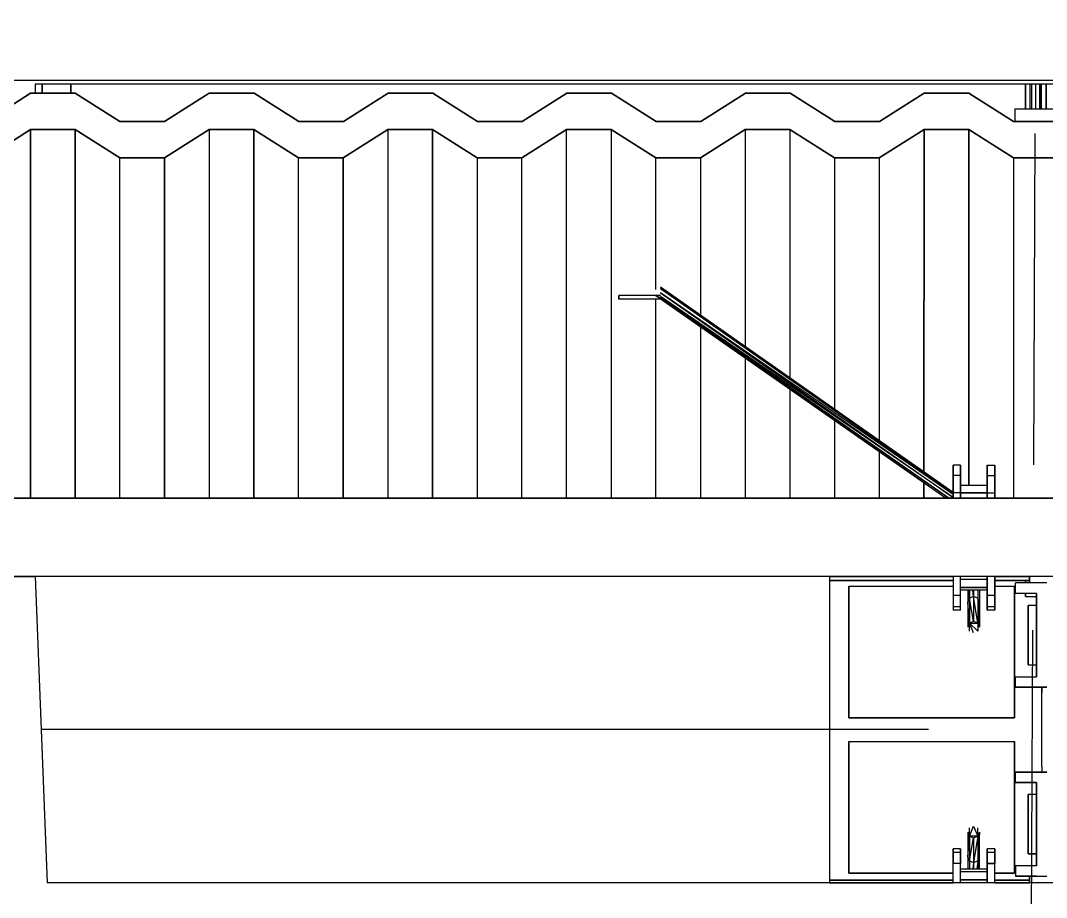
# Model space of a CAD drawing. Header units: millimetres. Extents: x -4997 to -4876, y -8737 to -8661.
# Drawn here: x -4926.097 to -4924.129, y -8701.346 to -8699.664 of the extents above; entities that cross this region are included whole.
import ezdxf

# ---------------------------------------------------------------- set-up
doc = ezdxf.new("R2010")
doc.units = ezdxf.units.MM
doc.header["$LTSCALE"] = 0.1
doc.linetypes.add('HIDDEN', pattern=[9.525, 6.35, -3.175])
for name, color, linetype in [('cobertura nova', 4, 'Continuous'), ('hachuras cobertura', 251, 'Continuous'), ('imagem', 7, 'Continuous'), ('layout cobertura', 251, 'Continuous')]:
    doc.layers.add(name, color=color, linetype=linetype)
picture_1 = doc.add_image_def('image1.jpg', size_in_pixel=(1920, 1080))

msp = doc.modelspace()

# ---------------------------------------------------------------- linework, layer by layer
at = {"layer": 'cobertura nova'}
for p, q in [((-4926.1491, -8699.7785), (-4926.0691, -8699.7785)), ((-4926.0691, -8699.7785), (-4922.2291, -8699.7785)), ((-4926.0691, -8699.7859), (-4926.0691, -8699.8033)), ((-4922.2291, -8699.7859), (-4926.0691, -8699.7859)), ((-4926.0558, -8699.8033), (-4926.0558, -8699.7859)), ((-4926.0558, -8699.7859), (-4926.0558, -8699.8033)), ((-4926.0005, -8699.8033), (-4926.0005, -8699.7859)), ((-4926.0005, -8699.7859), (-4926.0005, -8699.8033)), ((-4924.1689, -8699.833), (-4924.1689, -8699.7859)), ((-4924.1689, -8699.7859), (-4924.1689, -8699.833)), ((-4924.1603, -8699.7859), (-4924.1603, -8699.833)), ((-4924.1602, -8699.7859), (-4924.1602, -8699.833)), ((-4924.157, -8699.7859), (-4924.157, -8699.833)), ((-4924.1569, -8699.833), (-4924.1568, -8699.7859)), ((-4924.149, -8699.833), (-4924.1489, -8699.7859)), ((-4924.149, -8699.833), (-4924.149, -8699.7859)), ((-4924.1411, -8699.7859), (-4924.1411, -8699.833)), ((-4924.141, -8699.833), (-4924.141, -8699.7859)), ((-4924.1378, -8699.833), (-4924.1378, -8699.7859)), ((-4924.1294, -8699.7859), (-4924.1294, -8699.833)), ((-4924.1294, -8699.833), (-4924.1294, -8699.7859)), ((-4924.1294, -8699.833), (-4924.1294, -8699.7859)), ((-4926.0777, -8699.8033), (-4926.1634, -8699.8577)), ((-4926.1634, -8699.8577), (-4926.0777, -8699.8034)), ((-4925.992, -8699.8033), (-4926.0777, -8699.8033)), ((-4926.0777, -8699.8034), (-4926.0777, -8699.8033)), ((-4926.0777, -8699.8034), (-4925.992, -8699.8034)), ((-4925.9063, -8699.8577), (-4925.992, -8699.8033)), ((-4925.992, -8699.8033), (-4925.992, -8699.8034)), ((-4925.992, -8699.8034), (-4925.9063, -8699.8577)), ((-4925.8206, -8699.8577), (-4925.7349, -8699.8034)), ((-4925.7349, -8699.8034), (-4925.8206, -8699.8577)), ((-4925.7349, -8699.8034), (-4925.6491, -8699.8034)), ((-4925.7349, -8699.8034), (-4925.7349, -8699.8034)), ((-4925.6491, -8699.8034), (-4925.7349, -8699.8034)), ((-4925.6491, -8699.8034), (-4925.5634, -8699.8577)), ((-4925.6491, -8699.8034), (-4925.6491, -8699.8034)), ((-4925.5634, -8699.8577), (-4925.6491, -8699.8034)), ((-4925.4777, -8699.8577), (-4925.392, -8699.8034)), ((-4925.392, -8699.8034), (-4925.4777, -8699.8577)), ((-4925.392, -8699.8034), (-4925.3063, -8699.8034)), ((-4925.392, -8699.8034), (-4925.392, -8699.8034)), ((-4925.3063, -8699.8034), (-4925.392, -8699.8034)), ((-4925.3063, -8699.8034), (-4925.2206, -8699.8577)), ((-4925.3063, -8699.8034), (-4925.3063, -8699.8034)), ((-4925.2206, -8699.8577), (-4925.3063, -8699.8034)), ((-4925.3063, -8699.8034), (-4925.3063, -8699.8034)), ((-4925.1349, -8699.8577), (-4925.0491, -8699.8034)), ((-4925.0491, -8699.8034), (-4925.1349, -8699.8577)), ((-4925.0491, -8699.8034), (-4924.9634, -8699.8034)), ((-4925.0491, -8699.8034), (-4925.0491, -8699.8034)), ((-4924.9634, -8699.8034), (-4925.0491, -8699.8034)), ((-4924.9634, -8699.8034), (-4924.8777, -8699.8577)), ((-4924.9634, -8699.8034), (-4924.9634, -8699.8034)), ((-4924.8777, -8699.8577), (-4924.9634, -8699.8034)), ((-4924.792, -8699.8577), (-4924.7063, -8699.8034)), ((-4924.7063, -8699.8034), (-4924.792, -8699.8577)), ((-4924.7063, -8699.8034), (-4924.6206, -8699.8034)), ((-4924.7063, -8699.8034), (-4924.7063, -8699.8034)), ((-4924.6206, -8699.8034), (-4924.7063, -8699.8034)), ((-4924.6206, -8699.8034), (-4924.5349, -8699.8577)), ((-4924.6206, -8699.8034), (-4924.6206, -8699.8034)), ((-4924.5349, -8699.8577), (-4924.6206, -8699.8034)), ((-4924.4491, -8699.8577), (-4924.3634, -8699.8034)), ((-4924.3634, -8699.8034), (-4924.4491, -8699.8577)), ((-4924.3634, -8699.8034), (-4924.2777, -8699.8034)), ((-4924.3634, -8699.8034), (-4924.3634, -8699.8034)), ((-4924.2777, -8699.8034), (-4924.3634, -8699.8034)), ((-4924.2777, -8699.8034), (-4924.192, -8699.8577)), ((-4924.2777, -8699.8034), (-4924.2777, -8699.8034)), ((-4924.192, -8699.8577), (-4924.2777, -8699.8034)), ((-4924.2777, -8699.8034), (-4924.2777, -8699.8034)), ((-4924.1891, -8699.833), (-4924.1091, -8699.833)), ((-4924.1891, -8699.833), (-4924.1891, -8699.8577)), ((-4925.9063, -8699.8577), (-4925.8206, -8699.8577)), ((-4925.8206, -8699.8577), (-4925.9063, -8699.8577)), ((-4925.9063, -8699.8577), (-4925.9063, -8699.8577)), ((-4925.8206, -8699.8577), (-4925.8206, -8699.8577)), ((-4925.5634, -8699.8577), (-4925.4777, -8699.8577)), ((-4925.5634, -8699.8577), (-4925.5634, -8699.8577)), ((-4925.4777, -8699.8577), (-4925.5634, -8699.8577)), ((-4925.4777, -8699.8577), (-4925.4777, -8699.8577)), ((-4925.2206, -8699.8577), (-4925.1349, -8699.8577)), ((-4925.2206, -8699.8577), (-4925.2206, -8699.8577)), ((-4925.1349, -8699.8577), (-4925.2206, -8699.8577)), ((-4925.1349, -8699.8577), (-4925.1349, -8699.8577)), ((-4924.8777, -8699.8577), (-4924.792, -8699.8577)), ((-4924.8777, -8699.8577), (-4924.8777, -8699.8577)), ((-4924.792, -8699.8577), (-4924.8777, -8699.8577)), ((-4924.792, -8699.8577), (-4924.792, -8699.8577)), ((-4924.5349, -8699.8577), (-4924.4491, -8699.8577)), ((-4924.5349, -8699.8577), (-4924.5349, -8699.8577)), ((-4924.4491, -8699.8577), (-4924.5349, -8699.8577)), ((-4924.4491, -8699.8577), (-4924.4491, -8699.8577)), ((-4924.192, -8699.8577), (-4924.1063, -8699.8577)), ((-4924.192, -8699.8577), (-4924.192, -8699.8577)), ((-4924.1063, -8699.8577), (-4924.192, -8699.8577)), ((-4924.1891, -8699.8404), (-4924.1891, -8699.8577)), ((-4926.0778, -8699.8731), (-4926.1635, -8699.9274)), ((-4926.1635, -8699.9274), (-4926.0778, -8699.873)), ((-4925.9921, -8699.8731), (-4926.0778, -8699.8731)), ((-4926.0778, -8699.873), (-4926.0778, -8699.8731)), ((-4926.0778, -8699.873), (-4925.9921, -8699.873)), ((-4925.9921, -8699.873), (-4925.9064, -8699.9274)), ((-4925.9064, -8699.9274), (-4925.9921, -8699.8731)), ((-4925.8207, -8699.9274), (-4925.735, -8699.8731)), ((-4925.735, -8699.8731), (-4925.8207, -8699.9274)), ((-4925.735, -8699.8731), (-4925.6493, -8699.8731)), ((-4925.6493, -8699.8731), (-4925.735, -8699.8731)), ((-4925.6493, -8699.8731), (-4925.5635, -8699.9274)), ((-4925.5635, -8699.9274), (-4925.6493, -8699.8731)), ((-4925.4778, -8699.9274), (-4925.3921, -8699.8731)), ((-4925.3921, -8699.8731), (-4925.4778, -8699.9274)), ((-4925.3921, -8699.8731), (-4925.3064, -8699.8731)), ((-4925.3064, -8699.8731), (-4925.3921, -8699.8731)), ((-4925.3064, -8699.8731), (-4925.2207, -8699.9274)), ((-4925.2207, -8699.9274), (-4925.3064, -8699.8731)), ((-4925.0493, -8699.8731), (-4925.135, -8699.9274)), ((-4925.135, -8699.9274), (-4925.0493, -8699.8731)), ((-4924.9635, -8699.8731), (-4925.0493, -8699.8731)), ((-4925.0493, -8699.8731), (-4924.9635, -8699.8731)), ((-4924.8778, -8699.9274), (-4924.9635, -8699.8731)), ((-4924.9635, -8699.8731), (-4924.8778, -8699.9274)), ((-4924.7064, -8699.8731), (-4924.7921, -8699.9274)), ((-4924.7921, -8699.9274), (-4924.7064, -8699.8731)), ((-4924.6207, -8699.8731), (-4924.7064, -8699.8731)), ((-4924.7064, -8699.8731), (-4924.6207, -8699.8731)), ((-4924.535, -8699.9274), (-4924.6207, -8699.8731)), ((-4924.6207, -8699.8731), (-4924.535, -8699.9274)), ((-4924.3635, -8699.8731), (-4924.4493, -8699.9274)), ((-4924.4493, -8699.9274), (-4924.3635, -8699.8731)), ((-4924.2778, -8699.8731), (-4924.3635, -8699.8731)), ((-4924.3635, -8699.8731), (-4924.2778, -8699.8731)), ((-4924.1921, -8699.9274), (-4924.2778, -8699.8731)), ((-4924.2778, -8699.8731), (-4924.1921, -8699.9274)), ((-4925.9064, -8699.9274), (-4925.8207, -8699.9274)), ((-4925.8207, -8699.9274), (-4925.9064, -8699.9274)), ((-4925.4778, -8699.9274), (-4925.5635, -8699.9274)), ((-4925.5635, -8699.9274), (-4925.4778, -8699.9274)), ((-4925.135, -8699.9274), (-4925.2207, -8699.9274)), ((-4925.2207, -8699.9274), (-4925.135, -8699.9274)), ((-4924.7921, -8699.9274), (-4924.8778, -8699.9274)), ((-4924.8778, -8699.9274), (-4924.7921, -8699.9274)), ((-4924.4493, -8699.9274), (-4924.535, -8699.9274)), ((-4924.535, -8699.9274), (-4924.4493, -8699.9274)), ((-4924.1064, -8699.9274), (-4924.1921, -8699.9274)), ((-4924.1921, -8699.9274), (-4924.1064, -8699.9274)), ((-4924.8691, -8700.191), (-4924.9491, -8700.191)), ((-4924.9491, -8700.1985), (-4924.9491, -8700.191)), ((-4924.9491, -8700.191), (-4924.9491, -8700.1985)), ((-4924.878, -8700.191), (-4924.3213, -8700.58)), ((-4924.3165, -8700.58), (-4924.8777, -8700.191)), ((-4924.3077, -8700.569), (-4924.8691, -8700.175)), ((-4924.3077, -8700.5692), (-4924.8691, -8700.1781)), ((-4924.3077, -8700.5714), (-4924.8691, -8700.1782)), ((-4924.8691, -8700.1857), (-4924.3077, -8700.572)), ((-4924.8691, -8700.1861), (-4924.3077, -8700.5784)), ((-4924.3077, -8700.5789), (-4924.8691, -8700.1934)), ((-4924.8691, -8700.1985), (-4924.9491, -8700.1985)), ((-4924.3161, -8700.58), (-4924.8691, -8700.1939)), ((-4924.8691, -8700.1972), (-4924.8691, -8700.1985)), ((-4924.8691, -8700.1985), (-4924.8691, -8700.1972)), ((-4924.3077, -8700.5165), (-4924.3077, -8700.5366)), ((-4924.3077, -8700.5233), (-4924.3077, -8700.5165)), ((-4924.2932, -8700.5165), (-4924.3077, -8700.5165)), ((-4924.3077, -8700.5165), (-4924.3077, -8700.5233)), ((-4924.3077, -8700.5366), (-4924.3077, -8700.5165)), ((-4924.3077, -8700.5447), (-4924.3077, -8700.5233)), ((-4924.2932, -8700.5165), (-4924.2932, -8700.5366)), ((-4924.2932, -8700.5366), (-4924.2932, -8700.5165)), ((-4924.2421, -8700.5165), (-4924.2277, -8700.5165)), ((-4924.2421, -8700.5366), (-4924.2421, -8700.5165)), ((-4924.2421, -8700.5165), (-4924.2421, -8700.5366)), ((-4924.2277, -8700.5165), (-4924.2277, -8700.5366)), ((-4924.2277, -8700.5233), (-4924.2277, -8700.5165)), ((-4924.2277, -8700.5366), (-4924.2277, -8700.5165)), ((-4924.3077, -8700.5366), (-4924.3077, -8700.5699)), ((-4924.2932, -8700.5366), (-4924.3077, -8700.5366)), ((-4924.3077, -8700.5699), (-4924.3077, -8700.5366)), ((-4924.3077, -8700.569), (-4924.3077, -8700.5447)), ((-4924.3077, -8700.5447), (-4924.3077, -8700.569)), ((-4924.2932, -8700.5366), (-4924.2932, -8700.5699)), ((-4924.2932, -8700.5699), (-4924.2932, -8700.5366)), ((-4924.2421, -8700.5366), (-4924.2277, -8700.5366)), ((-4924.2421, -8700.5699), (-4924.2421, -8700.5366)), ((-4924.2421, -8700.5366), (-4924.2421, -8700.5699)), ((-4924.2277, -8700.5366), (-4924.2277, -8700.5699)), ((-4924.2277, -8700.5699), (-4924.2277, -8700.5366)), ((-4924.3636, -8700.5504), (-4924.3636, -8700.58)), ((-4924.2932, -8700.5553), (-4924.2421, -8700.5553)), ((-4926.1492, -8700.5799), (-4926.0692, -8700.5799)), ((-4926.0692, -8700.58), (-4926.1492, -8700.58)), ((-4922.2292, -8700.58), (-4926.0692, -8700.5799)), ((-4926.0692, -8700.5799), (-4922.2292, -8700.58)), ((-4922.2292, -8700.58), (-4926.0692, -8700.58)), ((-4924.3077, -8700.5699), (-4924.3077, -8700.58)), ((-4924.2932, -8700.5699), (-4924.3077, -8700.5699)), ((-4924.3077, -8700.58), (-4924.3077, -8700.5699)), ((-4924.2932, -8700.5697), (-4924.2421, -8700.5697)), ((-4924.2421, -8700.5697), (-4924.2932, -8700.5697)), ((-4924.2932, -8700.5699), (-4924.2932, -8700.58)), ((-4924.2932, -8700.58), (-4924.2932, -8700.5699)), ((-4924.2421, -8700.5697), (-4924.2421, -8700.5697)), ((-4924.2421, -8700.5699), (-4924.2277, -8700.5699)), ((-4924.2421, -8700.58), (-4924.2421, -8700.5699)), ((-4924.2421, -8700.5699), (-4924.2421, -8700.58)), ((-4924.2277, -8700.5699), (-4924.2277, -8700.58)), ((-4924.2277, -8700.58), (-4924.2277, -8700.5699)), ((-4924.2277, -8700.58), (-4924.2277, -8700.5699)), ((-4926.0692, -8700.7299), (-4926.1492, -8700.7299)), ((-4926.1492, -8700.7299), (-4926.0692, -8700.7299)), ((-4926.1492, -8700.7299), (-4926.0692, -8700.7299)), ((-4922.2292, -8700.73), (-4926.0692, -8700.7299)), ((-4926.0692, -8700.7299), (-4926.0462, -8701.3178)), ((-4924.5448, -8700.73), (-4924.3077, -8700.73)), ((-4924.5448, -8700.73), (-4924.5448, -8701.0239)), ((-4924.5448, -8700.7381), (-4924.3077, -8700.7381)), ((-4924.3077, -8700.7381), (-4924.5448, -8700.7381)), ((-4924.3077, -8700.73), (-4924.3077, -8700.7668)), ((-4924.2932, -8700.7359), (-4924.2932, -8700.73)), ((-4924.2932, -8700.7668), (-4924.2932, -8700.73)), ((-4924.2421, -8700.7359), (-4924.2932, -8700.7359)), ((-4924.2421, -8700.73), (-4924.2421, -8700.7668)), ((-4924.2421, -8700.7668), (-4924.2421, -8700.73)), ((-4924.2421, -8700.7359), (-4924.2421, -8700.7513)), ((-4924.2277, -8700.73), (-4924.2277, -8700.7416)), ((-4924.2277, -8700.73), (-4924.2277, -8700.7668)), ((-4924.2277, -8700.7668), (-4924.2277, -8700.73)), ((-4924.2277, -8700.73), (-4924.1612, -8700.73)), ((-4924.2277, -8700.7381), (-4924.1612, -8700.7381)), ((-4924.1612, -8700.7381), (-4924.2277, -8700.7381)), ((-4924.1477, -8700.7425), (-4924.1877, -8700.7425)), ((-4924.1877, -8700.7625), (-4924.1877, -8700.7425)), ((-4924.1689, -8700.7425), (-4924.1689, -8700.7381)), ((-4924.1689, -8700.7381), (-4924.1689, -8700.7425)), ((-4924.1612, -8700.7425), (-4924.1612, -8700.73)), ((-4924.1612, -8700.7425), (-4924.1612, -8700.73)), ((-4924.1612, -8700.73), (-4924.1612, -8700.7425)), ((-4924.1277, -8700.7425), (-4924.1477, -8700.7425)), ((-4924.5076, -8701.0011), (-4924.5076, -8700.7486)), ((-4924.5076, -8700.7486), (-4924.3077, -8700.7486)), ((-4924.5076, -8700.7486), (-4924.3077, -8700.7486)), ((-4924.5076, -8701.0011), (-4924.5076, -8700.7486)), ((-4924.5076, -8700.7486), (-4924.5076, -8701.0011)), ((-4924.2421, -8700.7513), (-4924.2932, -8700.7513)), ((-4924.2932, -8700.7513), (-4924.2421, -8700.7513)), ((-4924.2421, -8700.7562), (-4924.2932, -8700.7562)), ((-4924.2796, -8700.7562), (-4924.2796, -8700.7793)), ((-4924.2764, -8700.7719), (-4924.2771, -8700.7562)), ((-4924.2764, -8700.7562), (-4924.2764, -8700.7719)), ((-4924.2684, -8700.7688), (-4924.2698, -8700.7562)), ((-4924.2684, -8700.7562), (-4924.2684, -8700.7688)), ((-4924.2605, -8700.7562), (-4924.2605, -8700.7719)), ((-4924.2572, -8700.7562), (-4924.2572, -8700.7793)), ((-4924.2421, -8700.7513), (-4924.2421, -8700.7562)), ((-4924.2277, -8700.7486), (-4924.1896, -8700.7486)), ((-4924.2277, -8700.7486), (-4924.1896, -8700.7486)), ((-4924.1896, -8700.7486), (-4924.1896, -8701.0011)), ((-4924.1896, -8700.7486), (-4924.1896, -8701.0011)), ((-4924.1896, -8701.0011), (-4924.1896, -8700.7486)), ((-4924.1896, -8700.762), (-4924.1877, -8700.762)), ((-4924.1896, -8700.762), (-4924.1877, -8700.762)), ((-4924.1477, -8700.7625), (-4924.1877, -8700.7625)), ((-4924.1689, -8700.7683), (-4924.1689, -8700.7625)), ((-4924.1689, -8700.7625), (-4924.1689, -8700.7683)), ((-4924.1477, -8700.9225), (-4924.1477, -8700.7625)), ((-4924.1477, -8700.7625), (-4924.1477, -8700.9225)), ((-4924.3077, -8700.7668), (-4924.3077, -8700.7882)), ((-4924.2932, -8700.7668), (-4924.3077, -8700.7668)), ((-4924.2932, -8700.7882), (-4924.2932, -8700.7668)), ((-4924.2764, -8700.7719), (-4924.2796, -8700.7793)), ((-4924.2764, -8700.8197), (-4924.2796, -8700.7793)), ((-4924.2796, -8700.7793), (-4924.2796, -8700.8275)), ((-4924.2684, -8700.7688), (-4924.2764, -8700.7719)), ((-4924.2684, -8700.8165), (-4924.2764, -8700.7719)), ((-4924.2764, -8700.7719), (-4924.2764, -8700.8197)), ((-4924.2684, -8700.7688), (-4924.2684, -8700.8165)), ((-4924.2604, -8700.8197), (-4924.2684, -8700.7688)), ((-4924.2605, -8700.7719), (-4924.2684, -8700.7688)), ((-4924.2605, -8700.7719), (-4924.2604, -8700.8197)), ((-4924.2605, -8700.7719), (-4924.2572, -8700.8275)), ((-4924.2572, -8700.7793), (-4924.2605, -8700.7719)), ((-4924.2572, -8700.7793), (-4924.2572, -8700.8275)), ((-4924.2421, -8700.7668), (-4924.2421, -8700.7882)), ((-4924.2277, -8700.7668), (-4924.2421, -8700.7668)), ((-4924.2421, -8700.7882), (-4924.2421, -8700.7668)), ((-4924.2277, -8700.7668), (-4924.2277, -8700.7882)), ((-4924.2277, -8700.7882), (-4924.2277, -8700.7668)), ((-4924.1689, -8700.7683), (-4924.1477, -8700.7683)), ((-4924.1689, -8700.7683), (-4924.1477, -8700.7683)), ((-4924.3077, -8700.7882), (-4924.3077, -8700.795)), ((-4924.2932, -8700.7882), (-4924.3077, -8700.7882)), ((-4924.2932, -8700.795), (-4924.3077, -8700.795)), ((-4924.2932, -8700.795), (-4924.2932, -8700.7882)), ((-4924.2421, -8700.7882), (-4924.2421, -8700.795)), ((-4924.2277, -8700.7882), (-4924.2421, -8700.7882)), ((-4924.2421, -8700.795), (-4924.2421, -8700.7882)), ((-4924.2277, -8700.795), (-4924.2421, -8700.795)), ((-4924.2277, -8700.7882), (-4924.2277, -8700.795)), ((-4924.2277, -8700.795), (-4924.2277, -8700.7882)), ((-4924.1477, -8700.7856), (-4924.1635, -8700.7856)), ((-4924.1635, -8700.8995), (-4924.1635, -8700.7856)), ((-4924.1635, -8700.8995), (-4924.1635, -8700.7856)), ((-4924.1635, -8700.7856), (-4924.1635, -8700.8995)), ((-4924.2764, -8700.8197), (-4924.2796, -8700.8275)), ((-4924.2684, -8700.8165), (-4924.2764, -8700.8197)), ((-4924.2764, -8700.8197), (-4924.2604, -8700.8197)), ((-4924.2764, -8700.8352), (-4924.2764, -8700.8197)), ((-4924.2684, -8700.8385), (-4924.2764, -8700.8197)), ((-4924.2604, -8700.8352), (-4924.2764, -8700.8197)), ((-4924.2604, -8700.8197), (-4924.2684, -8700.8165)), ((-4924.2572, -8700.8275), (-4924.2604, -8700.8197)), ((-4924.2604, -8700.8197), (-4924.2604, -8700.8352)), ((-4924.1635, -8700.8995), (-4924.1477, -8700.8995)), ((-4924.1896, -8700.923), (-4924.1877, -8700.923)), ((-4924.1877, -8700.9425), (-4924.1877, -8700.9225)), ((-4924.1877, -8700.9225), (-4924.1477, -8700.9225)), ((-4924.1477, -8700.9425), (-4924.1877, -8700.9425)), ((-4924.1877, -8700.9425), (-4924.1477, -8700.9425)), ((-4924.1477, -8700.9425), (-4924.1377, -8700.9425)), ((-4924.1277, -8700.9425), (-4924.1477, -8700.9425)), ((-4924.1477, -8700.9425), (-4924.1277, -8700.9425)), ((-4924.1377, -8700.9425), (-4924.1377, -8700.9525)), ((-4924.1377, -8700.9425), (-4924.1377, -8700.9525)), ((-4924.1377, -8700.9525), (-4924.1377, -8700.9425)), ((-4924.1377, -8700.9425), (-4924.1377, -8700.9525)), ((-4924.1377, -8700.9525), (-4924.1377, -8700.9425)), ((-4924.1377, -8700.9425), (-4924.1377, -8700.9525)), ((-4924.1377, -8700.9525), (-4924.1377, -8700.9425)), ((-4924.1377, -8700.9425), (-4924.1377, -8700.9525)), ((-4924.1377, -8700.9525), (-4924.1377, -8700.9425)), ((-4924.1377, -8700.9425), (-4924.1377, -8700.9525)), ((-4924.1377, -8700.9525), (-4924.1377, -8700.9425)), ((-4924.1377, -8700.9425), (-4924.1377, -8700.9525)), ((-4924.1377, -8700.9525), (-4924.1377, -8700.9425)), ((-4924.1377, -8700.9425), (-4924.1377, -8700.9525)), ((-4924.1377, -8700.9525), (-4924.1377, -8700.9425)), ((-4924.1377, -8700.9425), (-4924.1377, -8700.9525)), ((-4924.1377, -8700.9525), (-4924.1377, -8700.9425)), ((-4924.1377, -8700.9425), (-4924.1377, -8700.9525)), ((-4924.1377, -8700.9525), (-4924.1377, -8700.9425)), ((-4924.1377, -8700.9425), (-4924.1377, -8700.9525)), ((-4924.1377, -8700.9525), (-4924.1377, -8700.9425)), ((-4924.1377, -8700.9425), (-4924.1377, -8700.9525)), ((-4924.1377, -8700.9525), (-4924.1377, -8700.9425)), ((-4924.1377, -8700.9425), (-4924.1377, -8700.9525)), ((-4924.1377, -8701.0952), (-4924.1377, -8700.9525)), ((-4924.1896, -8701.0011), (-4924.5076, -8701.0011)), ((-4924.5076, -8701.0011), (-4924.1896, -8701.0011)), ((-4924.5448, -8701.0239), (-4926.0577, -8701.0239)), ((-4924.5448, -8701.0239), (-4924.5448, -8701.3178)), ((-4924.5076, -8701.2991), (-4924.5076, -8701.0467)), ((-4924.5076, -8701.0467), (-4924.5076, -8701.2991)), ((-4924.5076, -8701.2991), (-4924.5076, -8701.0467)), ((-4924.5076, -8701.0467), (-4924.1896, -8701.0467)), ((-4924.5076, -8701.0467), (-4924.1896, -8701.0467)), ((-4924.1896, -8701.0467), (-4924.1896, -8701.2992)), ((-4924.1896, -8701.0467), (-4924.1896, -8701.2992)), ((-4924.1896, -8701.2992), (-4924.1896, -8701.0467)), ((-4924.1896, -8701.2992), (-4924.1896, -8701.0467)), ((-4924.1377, -8701.0952), (-4924.1377, -8701.1052)), ((-4924.1477, -8701.1052), (-4924.1877, -8701.1052)), ((-4924.1877, -8701.1252), (-4924.1877, -8701.1052)), ((-4924.1877, -8701.1052), (-4924.1477, -8701.1052)), ((-4924.1377, -8701.1052), (-4924.1477, -8701.1052)), ((-4924.1477, -8701.1052), (-4924.1277, -8701.1052)), ((-4924.1277, -8701.1052), (-4924.1477, -8701.1052)), ((-4924.1877, -8701.1247), (-4924.1896, -8701.1247)), ((-4924.1877, -8701.1252), (-4924.1477, -8701.1252)), ((-4924.1477, -8701.1252), (-4924.1877, -8701.1252)), ((-4924.1477, -8701.2852), (-4924.1477, -8701.1252)), ((-4924.1477, -8701.1252), (-4924.1477, -8701.2852)), ((-4924.1477, -8701.1483), (-4924.1635, -8701.1483)), ((-4924.1635, -8701.2622), (-4924.1635, -8701.1483)), ((-4924.1635, -8701.2622), (-4924.1635, -8701.1483)), ((-4924.1635, -8701.1483), (-4924.1635, -8701.2622)), ((-4924.2764, -8701.2281), (-4924.2684, -8701.2093)), ((-4924.2764, -8701.2281), (-4924.2764, -8701.2125)), ((-4924.2684, -8701.2093), (-4924.2605, -8701.2281)), ((-4924.2605, -8701.2281), (-4924.2605, -8701.2125)), ((-4924.2796, -8701.2203), (-4924.2797, -8701.2685)), ((-4924.2797, -8701.2685), (-4924.2764, -8701.2281)), ((-4924.2796, -8701.2203), (-4924.2764, -8701.2281)), ((-4924.2764, -8701.2281), (-4924.2764, -8701.2759)), ((-4924.2764, -8701.2281), (-4924.2684, -8701.2313)), ((-4924.2605, -8701.2281), (-4924.2764, -8701.2281)), ((-4924.2764, -8701.2759), (-4924.2684, -8701.2313)), ((-4924.2684, -8701.2313), (-4924.2605, -8701.2281)), ((-4924.2605, -8701.2281), (-4924.2684, -8701.279)), ((-4924.2684, -8701.2313), (-4924.2684, -8701.279)), ((-4924.2605, -8701.2281), (-4924.2572, -8701.2203)), ((-4924.2572, -8701.2203), (-4924.2605, -8701.2759)), ((-4924.2605, -8701.2281), (-4924.2605, -8701.2759)), ((-4924.2572, -8701.2685), (-4924.2572, -8701.2203)), ((-4924.2932, -8701.2528), (-4924.3077, -8701.2528)), ((-4924.3077, -8701.2596), (-4924.3077, -8701.2528)), ((-4924.3077, -8701.2729), (-4924.3077, -8701.2528)), ((-4924.3077, -8701.2528), (-4924.3077, -8701.2596)), ((-4924.2932, -8701.2596), (-4924.2932, -8701.2528)), ((-4924.2932, -8701.2528), (-4924.2932, -8701.2596)), ((-4924.2277, -8701.2528), (-4924.2421, -8701.2528)), ((-4924.2421, -8701.2596), (-4924.2421, -8701.2528)), ((-4924.2421, -8701.2729), (-4924.2421, -8701.2528)), ((-4924.2421, -8701.2528), (-4924.2421, -8701.2596)), ((-4924.2277, -8701.2729), (-4924.2277, -8701.2528)), ((-4924.2277, -8701.2528), (-4924.2277, -8701.2596)), ((-4924.2277, -8701.2596), (-4924.2277, -8701.2528)), ((-4924.2932, -8701.2596), (-4924.3077, -8701.2596)), ((-4924.3077, -8701.281), (-4924.3077, -8701.2596)), ((-4924.3077, -8701.2596), (-4924.3077, -8701.281)), ((-4924.3077, -8701.3062), (-4924.3077, -8701.2729)), ((-4924.2932, -8701.281), (-4924.2932, -8701.2596)), ((-4924.2932, -8701.2596), (-4924.2932, -8701.281)), ((-4924.2797, -8701.2685), (-4924.2764, -8701.2759)), ((-4924.2797, -8701.2685), (-4924.2797, -8701.2915)), ((-4924.2764, -8701.2759), (-4924.2764, -8701.2915)), ((-4924.2764, -8701.2759), (-4924.2684, -8701.279)), ((-4924.2684, -8701.279), (-4924.2605, -8701.2759)), ((-4924.2605, -8701.2759), (-4924.2621, -8701.2915)), ((-4924.2605, -8701.2759), (-4924.2572, -8701.2685)), ((-4924.2605, -8701.2759), (-4924.2605, -8701.2915)), ((-4924.2581, -8701.2915), (-4924.2572, -8701.2685)), ((-4924.2572, -8701.2915), (-4924.2572, -8701.2685)), ((-4924.2277, -8701.2596), (-4924.2421, -8701.2596)), ((-4924.2421, -8701.281), (-4924.2421, -8701.2596)), ((-4924.2421, -8701.2596), (-4924.2421, -8701.281)), ((-4924.2421, -8701.2915), (-4924.2421, -8701.2729)), ((-4924.2277, -8701.2596), (-4924.2277, -8701.281)), ((-4924.2277, -8701.281), (-4924.2277, -8701.2596)), ((-4924.1477, -8701.2622), (-4924.1635, -8701.2622)), ((-4924.1635, -8701.2622), (-4924.1477, -8701.2622)), ((-4924.1477, -8701.2622), (-4924.1635, -8701.2622)), ((-4924.2932, -8701.281), (-4924.3077, -8701.281)), ((-4924.3077, -8701.3178), (-4924.3077, -8701.281)), ((-4924.2932, -8701.3178), (-4924.2932, -8701.281)), ((-4924.2421, -8701.2915), (-4924.2932, -8701.2915)), ((-4924.2684, -8701.279), (-4924.2698, -8701.2915)), ((-4924.2684, -8701.279), (-4924.2684, -8701.2915)), ((-4924.2277, -8701.281), (-4924.2421, -8701.281)), ((-4924.2421, -8701.281), (-4924.2421, -8701.3178)), ((-4924.2421, -8701.3178), (-4924.2421, -8701.281)), ((-4924.2421, -8701.281), (-4924.2277, -8701.281)), ((-4924.2421, -8701.2915), (-4924.2421, -8701.2964)), ((-4924.2277, -8701.281), (-4924.2277, -8701.281)), ((-4924.2277, -8701.3178), (-4924.2277, -8701.281)), ((-4924.2277, -8701.281), (-4924.2277, -8701.281)), ((-4924.1877, -8701.2857), (-4924.1896, -8701.2857)), ((-4924.1477, -8701.2852), (-4924.1877, -8701.2852)), ((-4924.1877, -8701.2852), (-4924.1877, -8701.3052)), ((-4924.1477, -8701.2852), (-4924.1877, -8701.2852)), ((-4924.5448, -8701.3127), (-4924.3077, -8701.3127)), ((-4924.3077, -8701.3127), (-4924.5448, -8701.3127)), ((-4924.3077, -8701.2992), (-4924.5076, -8701.2991)), ((-4924.5076, -8701.2991), (-4924.3077, -8701.2992)), ((-4924.3077, -8701.3178), (-4924.3077, -8701.3062)), ((-4924.2421, -8701.2964), (-4924.2932, -8701.2964)), ((-4924.2421, -8701.3119), (-4924.2932, -8701.3119)), ((-4924.2932, -8701.3119), (-4924.2421, -8701.3119)), ((-4924.2421, -8701.2964), (-4924.2421, -8701.3119)), ((-4924.1896, -8701.2992), (-4924.2277, -8701.2992)), ((-4924.2277, -8701.2992), (-4924.1896, -8701.2992)), ((-4924.2277, -8701.3127), (-4924.1612, -8701.3127)), ((-4924.1612, -8701.3127), (-4924.2277, -8701.3127)), ((-4924.1612, -8701.3052), (-4924.1877, -8701.3052)), ((-4924.1877, -8701.3052), (-4924.1477, -8701.3052)), ((-4924.1477, -8701.3052), (-4924.1877, -8701.3052)), ((-4924.1612, -8701.3178), (-4924.1612, -8701.3052)), ((-4924.1612, -8701.3052), (-4924.1477, -8701.3052)), ((-4924.1612, -8701.3052), (-4924.1612, -8701.3178)), ((-4924.1477, -8701.3052), (-4924.1277, -8701.3052)), ((-4922.2062, -8701.3178), (-4926.0462, -8701.3178)), ((-4924.5448, -8701.3178), (-4924.3077, -8701.3178)), ((-4924.3077, -8701.3178), (-4924.5448, -8701.3178)), ((-4924.3077, -8701.3178), (-4924.5448, -8701.3178)), ((-4924.2277, -8701.3178), (-4924.1612, -8701.3178)), ((-4924.1612, -8701.3178), (-4924.2277, -8701.3178)), ((-4924.1612, -8701.3178), (-4924.2277, -8701.3178))]:
    msp.add_line(p, q, dxfattribs=at)
at = {"layer": 'hachuras cobertura'}
for p, q in [((-4926.0778, -8700.5799), (-4926.0778, -8699.8731)), ((-4926.0778, -8699.8731), (-4926.0778, -8700.5799)), ((-4925.9921, -8700.5799), (-4925.9921, -8699.873)), ((-4925.9921, -8699.873), (-4925.9921, -8700.5799)), ((-4925.735, -8699.8731), (-4925.735, -8700.5799)), ((-4925.6493, -8699.8731), (-4925.6493, -8700.5799)), ((-4925.6493, -8700.5799), (-4925.6493, -8699.8731)), ((-4925.3921, -8699.8731), (-4925.3921, -8700.5799)), ((-4925.3064, -8700.58), (-4925.3064, -8699.8731)), ((-4925.3064, -8699.8731), (-4925.3064, -8700.58)), ((-4925.0493, -8700.58), (-4925.0493, -8699.8731)), ((-4924.9635, -8699.8731), (-4924.9636, -8700.58)), ((-4924.7064, -8699.8731), (-4924.7064, -8700.2892)), ((-4924.6207, -8699.8731), (-4924.6207, -8700.3493)), ((-4924.3635, -8699.8731), (-4924.3636, -8700.5297)), ((-4924.3636, -8700.5297), (-4924.3635, -8699.8731)), ((-4924.2778, -8700.5553), (-4924.2778, -8699.8731)), ((-4924.2778, -8699.8731), (-4924.2778, -8700.5553)), ((-4925.9064, -8700.5799), (-4925.9064, -8699.9274)), ((-4925.8207, -8699.9274), (-4925.8207, -8700.5799)), ((-4925.8207, -8700.5799), (-4925.8207, -8699.9274)), ((-4925.5636, -8700.5799), (-4925.5635, -8699.9274)), ((-4925.4778, -8699.9274), (-4925.4778, -8700.5799)), ((-4925.4778, -8700.5799), (-4925.4778, -8699.9274)), ((-4925.2207, -8699.9274), (-4925.2207, -8700.58)), ((-4925.135, -8700.58), (-4925.135, -8699.9274)), ((-4924.8778, -8700.1797), (-4924.8778, -8699.9274)), ((-4924.7921, -8699.9274), (-4924.7921, -8700.229)), ((-4924.535, -8699.9274), (-4924.535, -8700.4095)), ((-4924.4493, -8699.9274), (-4924.4493, -8700.4696)), ((-4924.1921, -8699.9274), (-4924.1921, -8700.58)), ((-4924.8778, -8700.58), (-4924.8778, -8700.1985)), ((-4924.7921, -8700.251), (-4924.7921, -8700.58)), ((-4924.7064, -8700.3109), (-4924.7064, -8700.58)), ((-4924.6207, -8700.3708), (-4924.6207, -8700.58)), ((-4924.535, -8700.4306), (-4924.535, -8700.58)), ((-4924.4493, -8700.4905), (-4924.4493, -8700.58)), ((-4924.3636, -8700.58), (-4924.3636, -8700.5504))]:
    msp.add_line(p, q, dxfattribs=at)
at = {"layer": 'layout cobertura', "linetype": 'HIDDEN'}
for p, q in [((-4924.3313, -8736.7103), (-4924.005, -8670.4502)), ((-4878.6346, -8701.024), (-4995.0367, -8701.0236))]:
    msp.add_line(p, q, dxfattribs=at)

# ---------------------------------------------------------------- pictures from other files: only their frames are drawn
at = {"layer": 'imagem'}
image = msp.add_image(picture_1, insert=(-4995.0367, -8736.0525), size_in_units=(116.4021, 65.4762), dxfattribs=at)
image.dxf.flags = 7

doc.saveas('drawing.dxf')
